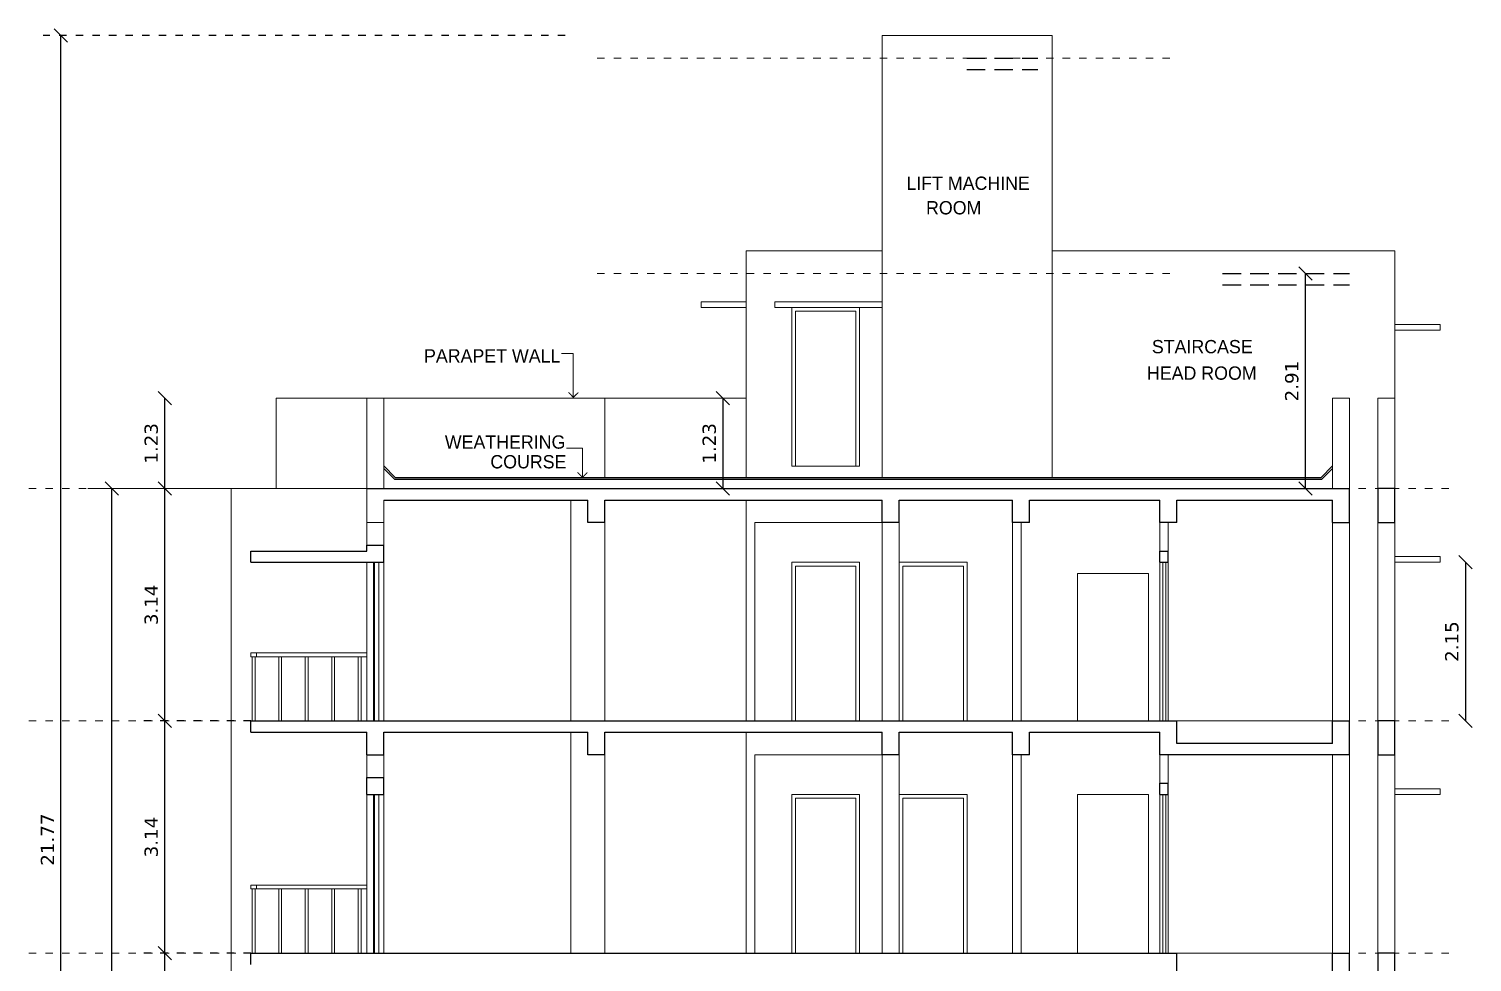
# Model space of a CAD drawing. Header units: metres. Extents: x 922 to 1088, y 813 to 878.
# Drawn here: x 1043.41 to 1062.94, y 865.08 to 877.71 of the extents above; entities that cross this region are included whole.
import ezdxf

# ---------------------------------------------------------------- set-up
doc = ezdxf.new("R2010")
doc.units = ezdxf.units.M
doc.header["$MEASUREMENT"] = 0
doc.header["$PDMODE"] = 2
doc.header["$PDSIZE"] = 50
for name, pattern in [('DOT2', [0.125, 0, -0.125]), ('DOTX2', [0.5, 0, -0.5]), ('HIDDEN', [0.375, 0.25, -0.125])]:
    doc.linetypes.add(name, pattern=pattern)
doc.layers.get('0').update_dxf_attribs({"lineweight": 0})
doc.layers.get('Defpoints').update_dxf_attribs({"lineweight": 0})
for name, color, linetype in [('BLK_1_PARAPET_HT', 233, 'Continuous'), ('BLK_n_SHADE_OVERHANG', 3, 'Continuous'), ('COLUMN', 2, 'Continuous'), ('flr hts', 252, 'HIDDEN'), ('HAT', 15, 'Continuous')]:
    doc.layers.add(name, color=color, linetype=linetype)
for name, color, linetype, lineweight in [('DIM', 3, 'Continuous', 0), ('DOOR', 8, 'Continuous', 0), ('ED', 30, 'Continuous', 0), ('ROOM TEXT', 7, 'Continuous', 0), ('wall', 7, 'Continuous', 0)]:
    doc.layers.add(name, color=color, linetype=linetype, lineweight=lineweight)
doc.styles.get("Standard").update_dxf_attribs({"font": 'verdana.ttf', "height": 0.18})
doc.styles.add('UATEXT', font='GOTHIC.TTF')
doc.dimstyles.new('ED', dxfattribs={"dimscale": 0, "dimtxt": 0.18, "dimasz": 0.18, "dimexe": 0, "dimexo": 0, "dimgap": 0.09, "dimtad": 1, "dimtoh": 1, "dimzin": 3, "dimdsep": 46, "dimtxsty": 'Standard', "dimblk": 'OBLIQUE', "dimcen": 0.09, "dimse1": 1, "dimse2": 1, "dimclrd": 251, "dimclrt": 30, "dimadec": 0, "dimazin": 0, "dimtfac": 1, "dimtmove": 0, "dimatfit": 3, "dimldrblk": 'ARCHTICK', "dimfxl": 0, "dimtolj": 1, "dimtzin": 0, "dimarcsym": 0})
doc.dimstyles.get("Standard").update_dxf_attribs({"dimscale": 0, "dimtxt": 0.18, "dimasz": 0.18, "dimexe": 0.18, "dimexo": 0.0625, "dimgap": 0.09, "dimtad": 1, "dimtoh": 1, "dimzin": 0, "dimdsep": 46, "dimtxsty": 'Standard', "dimblk": 'OBLIQUE', "dimcen": 0.09, "dimse1": 1, "dimse2": 1, "dimadec": 0, "dimazin": 0, "dimtfac": 1, "dimtofl": 0, "dimtmove": 0, "dimatfit": 3, "dimldrblk": 'OBLIQUE', "dimfxl": 0, "dimtolj": 1, "dimtzin": 0, "dimarcsym": 0})

# ---------------------------------------------------------------- blocks, each defined once
blk = doc.blocks.new('A')
at = {"const_width": 0.512}
blk.add_lwpolyline([(-2.82, -2.38), (0, 0), (2.38, -2.82)], dxfattribs=at)
blk = doc.blocks.new('_Oblique')
at = {"color": 0, "linetype": 'ByBlock', "lineweight": -2}
blk.add_line((-0.5, -0.5), (0.5, 0.5), dxfattribs=at)
blk = doc.blocks.new('*D275')
at = {"layer": 'Defpoints', "color": 0}
for p in [(1045.247, 865.201), (1046.41, 865.201), (1046.41, 862.058)]:
    blk.add_point(p, dxfattribs=at)
at = {"layer": 'ED', "color": 251, "lineweight": -2}
blk.add_line((1045.247, 862.058), (1045.247, 865.201), dxfattribs=at)
at = {"layer": 'ED', "color": 251, "lineweight": -2, "xscale": 0.18, "yscale": 0.18, "zscale": 0.18}
for p, rotation in [((1045.247, 865.201), 90), ((1045.247, 862.058), 270)]:
    blk.add_blockref('_Oblique', p, dxfattribs=dict(at, rotation=rotation))
at = {"layer": 'ED', "color": 30, "insert": (1045.063, 863.629), "char_height": 0.18, "attachment_point": 5, "rotation": 90}
blk.add_mtext('\\A1;3.14', dxfattribs=at)
blk = doc.blocks.new('_ArchTick')
at = {"color": 0, "const_width": 0.15}
blk.add_lwpolyline([(-0.5, -0.5), (0.5, 0.5)], dxfattribs=at)
blk = doc.blocks.new('*D276')
at = {"layer": 'Defpoints', "color": 0}
for p in [(1045.247, 868.344), (1046.41, 868.344), (1046.41, 865.201)]:
    blk.add_point(p, dxfattribs=at)
at = {"layer": 'ED', "color": 251, "lineweight": -2}
blk.add_line((1045.247, 865.201), (1045.247, 868.344), dxfattribs=at)
at = {"layer": 'ED', "color": 251, "lineweight": -2, "xscale": 0.18, "yscale": 0.18, "zscale": 0.18}
for p, rotation in [((1045.247, 868.344), 90), ((1045.247, 865.201), 270)]:
    blk.add_blockref('_Oblique', p, dxfattribs=dict(at, rotation=rotation))
at = {"layer": 'ED', "color": 30, "insert": (1045.063, 866.773), "char_height": 0.18, "attachment_point": 5, "rotation": 90}
blk.add_mtext('\\A1;3.14', dxfattribs=at)
blk = doc.blocks.new('*D277')
at = {"layer": 'Defpoints', "color": 0}
for p in [(1045.247, 871.488), (1047.982, 871.488), (1045.553, 868.344)]:
    blk.add_point(p, dxfattribs=at)
at = {"layer": 'ED', "color": 251, "lineweight": -2}
blk.add_line((1045.247, 868.344), (1045.247, 871.488), dxfattribs=at)
at = {"layer": 'ED', "color": 251, "lineweight": -2, "xscale": 0.18, "yscale": 0.18, "zscale": 0.18}
for p, rotation in [((1045.247, 871.488), 90), ((1045.247, 868.344), 270)]:
    blk.add_blockref('_Oblique', p, dxfattribs=dict(at, rotation=rotation))
at = {"layer": 'ED', "color": 30, "insert": (1045.063, 869.916), "char_height": 0.18, "attachment_point": 5, "rotation": 90}
blk.add_mtext('\\A1;3.14', dxfattribs=at)
blk = doc.blocks.new('*D278')
at = {"layer": 'Defpoints', "color": 0}
for p in [(1045.247, 872.714), (1047.982, 872.714), (1047.982, 871.488)]:
    blk.add_point(p, dxfattribs=at)
at = {"layer": 'wall', "color": 251, "lineweight": -2}
blk.add_line((1045.247, 871.488), (1045.247, 872.714), dxfattribs=at)
at = {"layer": 'wall', "color": 251, "lineweight": -2, "xscale": 0.18, "yscale": 0.18, "zscale": 0.18}
for p, rotation in [((1045.247, 872.714), 90), ((1045.247, 871.488), 270)]:
    blk.add_blockref('_Oblique', p, dxfattribs=dict(at, rotation=rotation))
at = {"layer": 'wall', "color": 30, "insert": (1045.063, 872.101), "char_height": 0.18, "attachment_point": 5, "rotation": 90}
blk.add_mtext('\\A1;1.23', dxfattribs=at)
blk = doc.blocks.new('*D67')
at = {"layer": 'Defpoints', "color": 0}
for p in [(1044.528, 871.488), (1045.247, 871.488), (1045.247, 855.854)]:
    blk.add_point(p, dxfattribs=at)
at = {"layer": 'ED', "color": 251, "lineweight": -2}
blk.add_line((1044.528, 855.854), (1044.528, 871.488), dxfattribs=at)
at = {"layer": 'ED', "color": 251, "lineweight": -2, "xscale": 0.18, "yscale": 0.18, "zscale": 0.18}
for p, rotation in [((1044.528, 871.488), 90), ((1044.528, 855.854), 270)]:
    blk.add_blockref('_Oblique', p, dxfattribs=dict(at, rotation=rotation))
at = {"layer": 'ED', "color": 30, "insert": (1044.345, 863.671), "char_height": 0.18, "attachment_point": 5, "rotation": 90}
blk.add_mtext('\\A1;15.63', dxfattribs=at)
blk = doc.blocks.new('*D279')
at = {"layer": 'Defpoints', "color": 0}
for p in [(1043.839, 877.621), (1054.958, 877.621), (1044.528, 855.854)]:
    blk.add_point(p, dxfattribs=at)
at = {"layer": 'ED', "color": 251, "lineweight": -2}
blk.add_line((1043.839, 855.854), (1043.839, 877.621), dxfattribs=at)
at = {"layer": 'ED', "color": 251, "lineweight": -2, "xscale": 0.18, "yscale": 0.18, "zscale": 0.18}
for p, rotation in [((1043.839, 877.621), 90), ((1043.839, 855.854), 270)]:
    blk.add_blockref('_Oblique', p, dxfattribs=dict(at, rotation=rotation))
at = {"layer": 'ED', "color": 30, "insert": (1043.657, 866.738), "char_height": 0.18, "attachment_point": 5, "rotation": 90}
blk.add_mtext('\\A1;21.77', dxfattribs=at)
blk = doc.blocks.new('*D280')
at = {"layer": 'Defpoints', "color": 0}
for p in [(1060.686, 874.401), (1061.053, 874.401), (1061.053, 871.488)]:
    blk.add_point(p, dxfattribs=at)
at = {"layer": 'ED', "color": 251, "lineweight": -2}
blk.add_line((1060.686, 871.488), (1060.686, 874.401), dxfattribs=at)
at = {"layer": 'ED', "color": 251, "lineweight": -2, "xscale": 0.18, "yscale": 0.18, "zscale": 0.18}
for p, rotation in [((1060.686, 874.401), 90), ((1060.686, 871.488), 270)]:
    blk.add_blockref('_Oblique', p, dxfattribs=dict(at, rotation=rotation))
at = {"layer": 'ED', "color": 30, "insert": (1060.503, 872.944), "char_height": 0.18, "attachment_point": 5, "rotation": 90}
blk.add_mtext('\\A1;2.91', dxfattribs=at)
blk = doc.blocks.new('*D340')
at = {"layer": 'BLK_1_PARAPET_HT', "color": 0, "lineweight": -2}
blk.add_line((1052.8, 872.714), (1052.8, 871.488), dxfattribs=at)
at = {"layer": 'Defpoints', "color": 0}
for p in [(1053.118, 872.714), (1052.8, 871.488), (1053.118, 871.488)]:
    blk.add_point(p, dxfattribs=at)
at = {"layer": 'BLK_1_PARAPET_HT', "color": 0, "lineweight": -2, "xscale": 0.18, "yscale": 0.18, "zscale": 0.18}
for p, rotation in [((1052.8, 872.714), 90), ((1052.8, 871.488), 270)]:
    blk.add_blockref('_Oblique', p, dxfattribs=dict(at, rotation=rotation))
at = {"layer": 'BLK_1_PARAPET_HT', "color": 0, "insert": (1052.617, 872.101), "char_height": 0.18, "attachment_point": 5, "rotation": 90}
blk.add_mtext('\\A1;1.23', dxfattribs=at)
blk = doc.blocks.new('*D379')
at = {"layer": 'BLK_n_SHADE_OVERHANG', "color": 0, "lineweight": -2}
blk.add_line((1062.854, 870.491), (1062.854, 868.344), dxfattribs=at)
at = {"layer": 'Defpoints', "color": 0}
for p in [(1061.897, 870.491), (1061.897, 868.344), (1062.854, 868.344)]:
    blk.add_point(p, dxfattribs=at)
at = {"layer": 'BLK_n_SHADE_OVERHANG', "color": 0, "lineweight": -2, "xscale": 0.18, "yscale": 0.18, "zscale": 0.18}
for p, rotation in [((1062.854, 870.491), 90), ((1062.854, 868.344), 270)]:
    blk.add_blockref('_Oblique', p, dxfattribs=dict(at, rotation=rotation))
at = {"layer": 'BLK_n_SHADE_OVERHANG', "color": 0, "insert": (1062.67, 869.418), "char_height": 0.18, "attachment_point": 5, "rotation": 90}
blk.add_mtext('\\A1;2.15', dxfattribs=at)

msp = doc.modelspace()

# ---------------------------------------------------------------- linework, layer by layer
at = {"color": 251, "linetype": 'DOT2'}
for p, q in [((1051.1, 877.314), (1058.855, 877.314)), ((1051.1, 874.401), (1058.855, 874.401)), ((1043.405, 871.488), (1062.667, 871.488)), ((1043.405, 868.344), (1062.667, 868.344)), ((1043.405, 865.201), (1062.667, 865.201))]:
    msp.add_line(p, q, dxfattribs=at)
at = {"layer": 'COLUMN', "linetype": 'HIDDEN'}
for p, q in [((1056.102, 877.314), (1057.065, 877.314)), ((1056.102, 877.161), (1057.065, 877.161)), ((1059.566, 874.401), (1061.283, 874.401)), ((1059.566, 874.248), (1061.283, 874.248))]:
    msp.add_line(p, q, dxfattribs=at)
at = {"layer": 'COLUMN', "linetype": 'Continuous'}
for p, q in [((1047.982, 871.488), (1061.283, 871.488)), ((1061.283, 871.028), (1061.283, 871.488)), ((1048.212, 871.334), (1050.972, 871.334)), ((1050.972, 871.028), (1050.972, 871.334)), ((1051.202, 871.334), (1054.958, 871.334)), ((1051.202, 871.028), (1051.202, 871.334)), ((1054.958, 871.028), (1054.958, 871.334)), ((1055.188, 871.334), (1056.722, 871.334)), ((1055.188, 871.028), (1055.188, 871.334)), ((1056.722, 871.028), (1056.722, 871.334)), ((1056.952, 871.334), (1058.715, 871.334)), ((1056.952, 871.028), (1056.952, 871.334)), ((1058.715, 871.028), (1058.715, 871.334)), ((1058.945, 871.334), (1061.053, 871.334)), ((1058.945, 871.028), (1058.945, 871.334)), ((1061.053, 871.028), (1061.053, 871.334)), ((1051.202, 871.028), (1050.972, 871.028)), ((1055.188, 871.028), (1054.958, 871.028)), ((1056.952, 871.028), (1056.722, 871.028)), ((1058.945, 871.028), (1058.715, 871.028)), ((1061.053, 871.028), (1061.283, 871.028)), ((1046.41, 870.491), (1046.41, 870.644)), ((1046.41, 870.644), (1047.982, 870.644)), ((1047.982, 870.721), (1048.212, 870.721)), ((1047.982, 870.644), (1047.982, 870.721)), ((1048.212, 870.491), (1048.212, 870.721)), ((1058.715, 870.644), (1058.83, 870.644)), ((1058.715, 870.491), (1058.715, 870.644)), ((1058.83, 870.491), (1058.83, 870.644)), ((1046.41, 870.491), (1047.982, 870.491)), ((1047.982, 870.491), (1048.212, 870.491)), ((1058.715, 870.491), (1058.83, 870.491)), ((1046.41, 868.344), (1058.945, 868.344)), ((1046.41, 868.191), (1046.41, 868.344)), ((1058.945, 868.038), (1058.945, 868.344)), ((1061.053, 868.344), (1061.283, 868.344)), ((1061.053, 868.038), (1061.053, 868.344)), ((1061.283, 867.884), (1061.283, 868.344)), ((1046.41, 868.191), (1047.982, 868.191)), ((1047.982, 867.884), (1047.982, 868.191)), ((1048.212, 867.884), (1048.212, 868.191)), ((1048.212, 868.191), (1050.972, 868.191)), ((1050.972, 867.884), (1050.972, 868.191)), ((1051.202, 868.191), (1054.958, 868.191)), ((1051.202, 867.884), (1051.202, 868.191)), ((1054.958, 867.884), (1054.958, 868.191)), ((1055.188, 868.191), (1056.722, 868.191)), ((1055.188, 867.884), (1055.188, 868.191)), ((1056.722, 867.884), (1056.722, 868.191)), ((1056.952, 868.191), (1058.715, 868.191)), ((1056.952, 867.884), (1056.952, 868.191)), ((1058.715, 867.884), (1058.715, 868.191)), ((1061.053, 868.038), (1058.945, 868.038)), ((1047.982, 867.884), (1048.212, 867.884)), ((1051.202, 867.884), (1050.972, 867.884)), ((1055.188, 867.884), (1054.958, 867.884)), ((1056.952, 867.884), (1056.722, 867.884)), ((1061.283, 867.884), (1058.715, 867.884)), ((1047.982, 867.578), (1048.212, 867.578)), ((1047.982, 867.348), (1047.982, 867.578)), ((1048.212, 867.348), (1048.212, 867.578)), ((1047.982, 867.348), (1048.212, 867.348)), ((1058.715, 867.501), (1058.83, 867.501)), ((1058.715, 867.348), (1058.715, 867.501)), ((1058.715, 867.348), (1058.83, 867.348)), ((1058.83, 867.348), (1058.83, 867.501)), ((1046.41, 865.201), (1058.945, 865.201)), ((1046.41, 865.048), (1046.41, 865.201)), ((1058.945, 864.894), (1058.945, 865.201)), ((1061.053, 865.201), (1061.283, 865.201)), ((1061.053, 864.894), (1061.053, 865.201)), ((1061.283, 864.741), (1061.283, 865.201))]:
    msp.add_line(p, q, dxfattribs=at)
for points in [[(1061.667, 871.028), (1061.897, 871.028), (1061.897, 871.488), (1061.667, 871.488)], [(1061.667, 867.884), (1061.897, 867.884), (1061.897, 868.344), (1061.667, 868.344)], [(1061.667, 864.741), (1061.897, 864.741), (1061.897, 865.201), (1061.667, 865.201)]]:
    msp.add_lwpolyline(points, close=True, dxfattribs=at)
at = {"layer": 'DIM'}
for p, q in [((1050.776, 873.319), (1050.617, 873.319)), ((1050.776, 872.724), (1050.776, 873.319)), ((1050.9, 872.037), (1050.683, 872.037)), ((1050.9, 871.641), (1050.9, 872.037))]:
    msp.add_line(p, q, dxfattribs=at)
at = {"layer": 'DOOR', "linetype": 'Continuous'}
for p, q in [((1053.732, 871.794), (1054.652, 871.794)), ((1054.958, 868.344), (1054.958, 871.028)), ((1055.188, 868.344), (1055.188, 871.028)), ((1048.072, 870.491), (1048.072, 868.344)), ((1048.086, 870.491), (1048.086, 868.344)), ((1048.141, 870.491), (1048.141, 868.344)), ((1058.758, 870.491), (1058.758, 868.344)), ((1058.796, 870.491), (1058.796, 868.344)), ((1046.41, 869.264), (1046.487, 869.264)), ((1046.487, 869.264), (1047.982, 869.264)), ((1046.429, 869.213), (1046.429, 868.344)), ((1046.467, 869.213), (1046.467, 868.344)), ((1046.487, 869.213), (1047.982, 869.213)), ((1046.788, 869.213), (1046.788, 868.344)), ((1046.826, 869.213), (1046.826, 868.344)), ((1047.147, 869.213), (1047.147, 868.344)), ((1047.185, 869.213), (1047.185, 868.344)), ((1047.506, 869.213), (1047.506, 868.344)), ((1047.544, 869.213), (1047.544, 868.344)), ((1047.865, 869.213), (1047.865, 868.344)), ((1047.903, 869.213), (1047.903, 868.344)), ((1061.053, 868.344), (1058.945, 868.344)), ((1048.072, 867.348), (1048.072, 865.201)), ((1048.086, 867.348), (1048.086, 865.201)), ((1048.141, 867.348), (1048.141, 865.201)), ((1058.758, 867.348), (1058.758, 865.201)), ((1058.796, 867.348), (1058.796, 865.201)), ((1046.41, 866.121), (1046.487, 866.121)), ((1046.429, 866.07), (1046.429, 865.201)), ((1046.467, 866.07), (1046.467, 865.201)), ((1046.487, 866.121), (1047.982, 866.121)), ((1046.487, 866.07), (1047.982, 866.07)), ((1046.788, 866.07), (1046.788, 865.201)), ((1046.826, 866.07), (1046.826, 865.201)), ((1047.147, 866.07), (1047.147, 865.201)), ((1047.185, 866.07), (1047.185, 865.201)), ((1047.506, 866.07), (1047.506, 865.201)), ((1047.544, 866.07), (1047.544, 865.201)), ((1047.865, 866.07), (1047.865, 865.201)), ((1047.903, 866.07), (1047.903, 865.201)), ((1061.053, 865.201), (1058.945, 865.201))]:
    msp.add_line(p, q, dxfattribs=at)
for points in [[(1052.505, 873.941), (1053.118, 873.941), (1053.118, 874.018), (1052.505, 874.018)], [(1053.502, 873.941), (1054.958, 873.941), (1054.958, 874.018), (1053.502, 874.018)], [(1061.897, 873.634), (1062.51, 873.634), (1062.51, 873.711), (1061.897, 873.711)], [(1061.897, 870.491), (1062.51, 870.491), (1062.51, 870.568), (1061.897, 870.568)], [(1061.897, 867.348), (1062.51, 867.348), (1062.51, 867.424), (1061.897, 867.424)]]:
    msp.add_lwpolyline(points, close=True, dxfattribs=at)
for points in [[(1053.783, 871.794), (1053.783, 873.89), (1054.601, 873.89), (1054.601, 871.794)], [(1053.783, 868.344), (1053.783, 870.44), (1054.601, 870.44), (1054.601, 868.344)], [(1055.239, 868.344), (1055.239, 870.44), (1056.057, 870.44), (1056.057, 868.344)], [(1057.603, 868.344), (1057.603, 870.338), (1058.562, 870.338), (1058.562, 868.344)], [(1057.603, 865.201), (1057.603, 867.348), (1058.562, 867.348), (1058.562, 865.201)], [(1053.783, 865.201), (1053.783, 867.297), (1054.601, 867.297), (1054.601, 865.201)], [(1055.239, 865.201), (1055.239, 867.297), (1056.057, 867.297), (1056.057, 865.201)]]:
    msp.add_lwpolyline(points, dxfattribs=at)
at = {"layer": 'ED'}
for p, q in [((1054.958, 877.621), (1057.258, 877.621)), ((1054.958, 871.641), (1054.958, 877.621)), ((1057.258, 871.641), (1057.258, 877.621))]:
    msp.add_line(p, q, dxfattribs=at)
for points in [[(1046.487, 869.213), (1046.41, 869.213), (1046.41, 869.264), (1046.487, 869.264)], [(1046.487, 866.07), (1046.41, 866.07), (1046.41, 866.121), (1046.487, 866.121)]]:
    msp.add_lwpolyline(points, close=True, dxfattribs=at)
at = {"layer": 'flr hts', "linetype": 'DOTX2', "ltscale": 0.25}
for p, q in [((1050.665, 877.621), (1043.6, 877.621)), ((1046.41, 868.344), (1044.855, 868.344)), ((1046.41, 865.201), (1044.855, 865.201))]:
    msp.add_line(p, q, dxfattribs=at)
at = {"layer": 'HAT', "color": 8, "linetype": 'Continuous'}
for p, q in [((1048.365, 871.641), (1048.212, 871.795)), ((1048.355, 871.616), (1048.212, 871.759)), ((1048.355, 871.616), (1060.911, 871.616)), ((1048.365, 871.641), (1060.9, 871.641)), ((1060.9, 871.641), (1061.053, 871.795)), ((1060.911, 871.616), (1061.053, 871.759))]:
    msp.add_line(p, q, dxfattribs=at)
at = {"layer": 'wall', "color": 1}
for p, q in [((1053.118, 874.708), (1054.958, 874.708)), ((1053.118, 871.641), (1053.118, 874.708)), ((1057.258, 874.708), (1061.897, 874.708)), ((1061.897, 857.841), (1061.897, 874.708)), ((1046.755, 871.488), (1046.755, 872.714)), ((1047.982, 872.714), (1046.755, 872.714)), ((1047.982, 871.488), (1047.982, 872.714)), ((1047.982, 872.714), (1048.212, 872.714)), ((1048.212, 871.488), (1048.212, 872.714)), ((1048.212, 872.714), (1051.201, 872.714)), ((1051.201, 872.714), (1051.201, 871.641)), ((1051.201, 872.714), (1053.118, 872.714)), ((1061.053, 871.488), (1061.053, 872.714)), ((1061.283, 872.714), (1061.053, 872.714)), ((1061.283, 871.488), (1061.283, 872.714)), ((1061.667, 871.488), (1061.667, 872.714)), ((1061.667, 872.714), (1061.897, 872.714)), ((1047.982, 871.488), (1044.203, 871.488)), ((1046.142, 858.454), (1046.142, 871.488)), ((1047.982, 871.488), (1046.142, 871.488)), ((1047.982, 871.028), (1047.982, 871.488)), ((1048.212, 871.028), (1048.212, 871.334)), ((1050.742, 871.334), (1050.742, 868.344)), ((1053.118, 868.344), (1053.118, 871.334)), ((1047.982, 871.028), (1048.212, 871.028)), ((1047.982, 871.028), (1047.982, 870.721)), ((1048.212, 871.028), (1048.212, 870.721)), ((1051.202, 871.028), (1051.202, 868.344)), ((1053.233, 868.344), (1053.233, 871.028)), ((1054.958, 871.028), (1053.233, 871.028)), ((1056.722, 871.028), (1056.722, 868.344)), ((1056.837, 871.028), (1056.837, 868.344)), ((1058.715, 871.028), (1058.715, 870.644)), ((1058.83, 871.028), (1058.83, 870.644)), ((1061.053, 871.028), (1061.053, 868.344)), ((1061.283, 871.028), (1061.283, 868.344)), ((1061.667, 868.344), (1061.667, 871.028)), ((1047.982, 870.491), (1047.982, 868.344)), ((1048.212, 870.491), (1048.212, 868.344)), ((1058.715, 870.491), (1058.715, 868.344)), ((1058.83, 870.491), (1058.83, 868.344)), ((1050.742, 868.191), (1050.742, 865.201)), ((1053.118, 865.201), (1053.118, 868.191)), ((1047.982, 867.884), (1047.982, 867.578)), ((1048.212, 867.884), (1048.212, 867.578)), ((1051.202, 867.884), (1051.202, 865.201)), ((1053.233, 865.201), (1053.233, 867.884)), ((1054.958, 867.884), (1053.233, 867.884)), ((1054.958, 865.201), (1054.958, 867.884)), ((1055.188, 865.201), (1055.188, 867.884)), ((1056.722, 867.884), (1056.722, 865.201)), ((1056.837, 867.884), (1056.837, 865.201)), ((1058.715, 867.884), (1058.715, 867.501)), ((1058.83, 867.884), (1058.83, 867.501)), ((1061.053, 867.884), (1061.053, 865.201)), ((1061.283, 867.884), (1061.283, 865.201)), ((1061.667, 865.201), (1061.667, 867.884)), ((1047.982, 867.348), (1047.982, 865.201)), ((1048.212, 867.348), (1048.212, 865.201)), ((1058.715, 867.348), (1058.715, 865.201)), ((1058.83, 867.348), (1058.83, 865.201))]:
    msp.add_line(p, q, dxfattribs=at)
for points in [[(1053.732, 871.794), (1053.732, 873.941), (1054.652, 873.941), (1054.652, 871.794)], [(1053.732, 868.344), (1053.732, 870.491), (1054.652, 870.491), (1054.652, 868.344)], [(1055.188, 868.344), (1055.188, 870.491), (1056.108, 870.491), (1056.108, 868.344)], [(1053.732, 865.201), (1053.732, 867.348), (1054.652, 867.348), (1054.652, 865.201)], [(1055.188, 865.201), (1055.188, 867.348), (1056.108, 867.348), (1056.108, 865.201)]]:
    msp.add_lwpolyline(points, dxfattribs=at)

# ---------------------------------------------------------------- block references
at = {"layer": 'DIM', "xscale": 0.0255555555555556, "yscale": 0.0255555555555556, "zscale": 0.0255555555555556, "rotation": 184.5234823530539}
for p in [(1050.776, 872.724), (1050.9, 871.641)]:
    msp.add_blockref('A', p, dxfattribs=at)

# ---------------------------------------------------------------- texts
at = {"layer": 'ROOM TEXT', "style": 'UATEXT'}
for s, p in [('LIFT MACHINE', (1055.285, 875.532)), ('ROOM', (1055.551, 875.2)), ('PARAPET WALL', (1048.755, 873.195)), ('STAIRCASE', (1058.608, 873.32)), ('HEAD ROOM', (1058.542, 872.962)), ('WEATHERING', (1049.037, 872.029)), ('COURSE', (1049.653, 871.762))]:
    msp.add_text(s, height=0.18, dxfattribs=at).set_placement(p)

# ---------------------------------------------------------------- dimensions: what is measured, and where the dimension line sits
at = {"layer": 'BLK_1_PARAPET_HT'}
dim = msp.add_linear_dim(base=(1052.8, 871.488), p1=(1053.118, 872.714), p2=(1053.118, 871.488), angle=90, dimstyle='Standard', override={"dimscale": 1}, dxfattribs=at)
dim.commit()
dim.dimension.update_dxf_attribs({"geometry": '*D340', "text_midpoint": (1052.617, 872.101)})
at = {"layer": 'BLK_n_SHADE_OVERHANG'}
dim = msp.add_linear_dim(base=(1062.854, 868.344), p1=(1061.897, 870.491), p2=(1061.897, 868.344), angle=90, dimstyle='Standard', override={"dimscale": 1}, dxfattribs=at)
dim.commit()
dim.dimension.update_dxf_attribs({"geometry": '*D379', "text_midpoint": (1062.67, 869.418)})
at = {"layer": 'ED'}
for base, p1, p2, picture, middle in [((1043.839, 877.621), (1044.528, 855.854), (1054.958, 877.621), '*D279', (1043.657, 866.738)), ((1060.686, 874.401), (1061.053, 871.488), (1061.053, 874.401), '*D280', (1060.503, 872.944)), ((1044.528, 871.488), (1045.247, 855.854), (1045.247, 871.488), '*D67', (1044.345, 863.671)), ((1045.247, 871.488), (1045.553, 868.344), (1047.982, 871.488), '*D277', (1045.063, 869.916)), ((1045.247, 868.344), (1046.41, 865.201), (1046.41, 868.344), '*D276', (1045.063, 866.773)), ((1045.247, 865.201), (1046.41, 862.058), (1046.41, 865.201), '*D275', (1045.063, 863.629))]:
    dim = msp.add_linear_dim(base=base, p1=p1, p2=p2, angle=90, dimstyle='ED', override={"dimscale": 1, "dimpost": '\\X'}, dxfattribs=at)
    dim.commit()
    dim.dimension.update_dxf_attribs({"geometry": picture, "text_midpoint": middle})
at = {"layer": 'wall', "color": 1}
dim = msp.add_linear_dim(base=(1045.247, 872.714), p1=(1047.982, 871.488), p2=(1047.982, 872.714), angle=90, dimstyle='ED', override={"dimscale": 1, "dimpost": '\\X'}, dxfattribs=at)
dim.commit()
dim.dimension.update_dxf_attribs({"geometry": '*D278', "text_midpoint": (1045.063, 872.101)})

doc.saveas('drawing.dxf')
